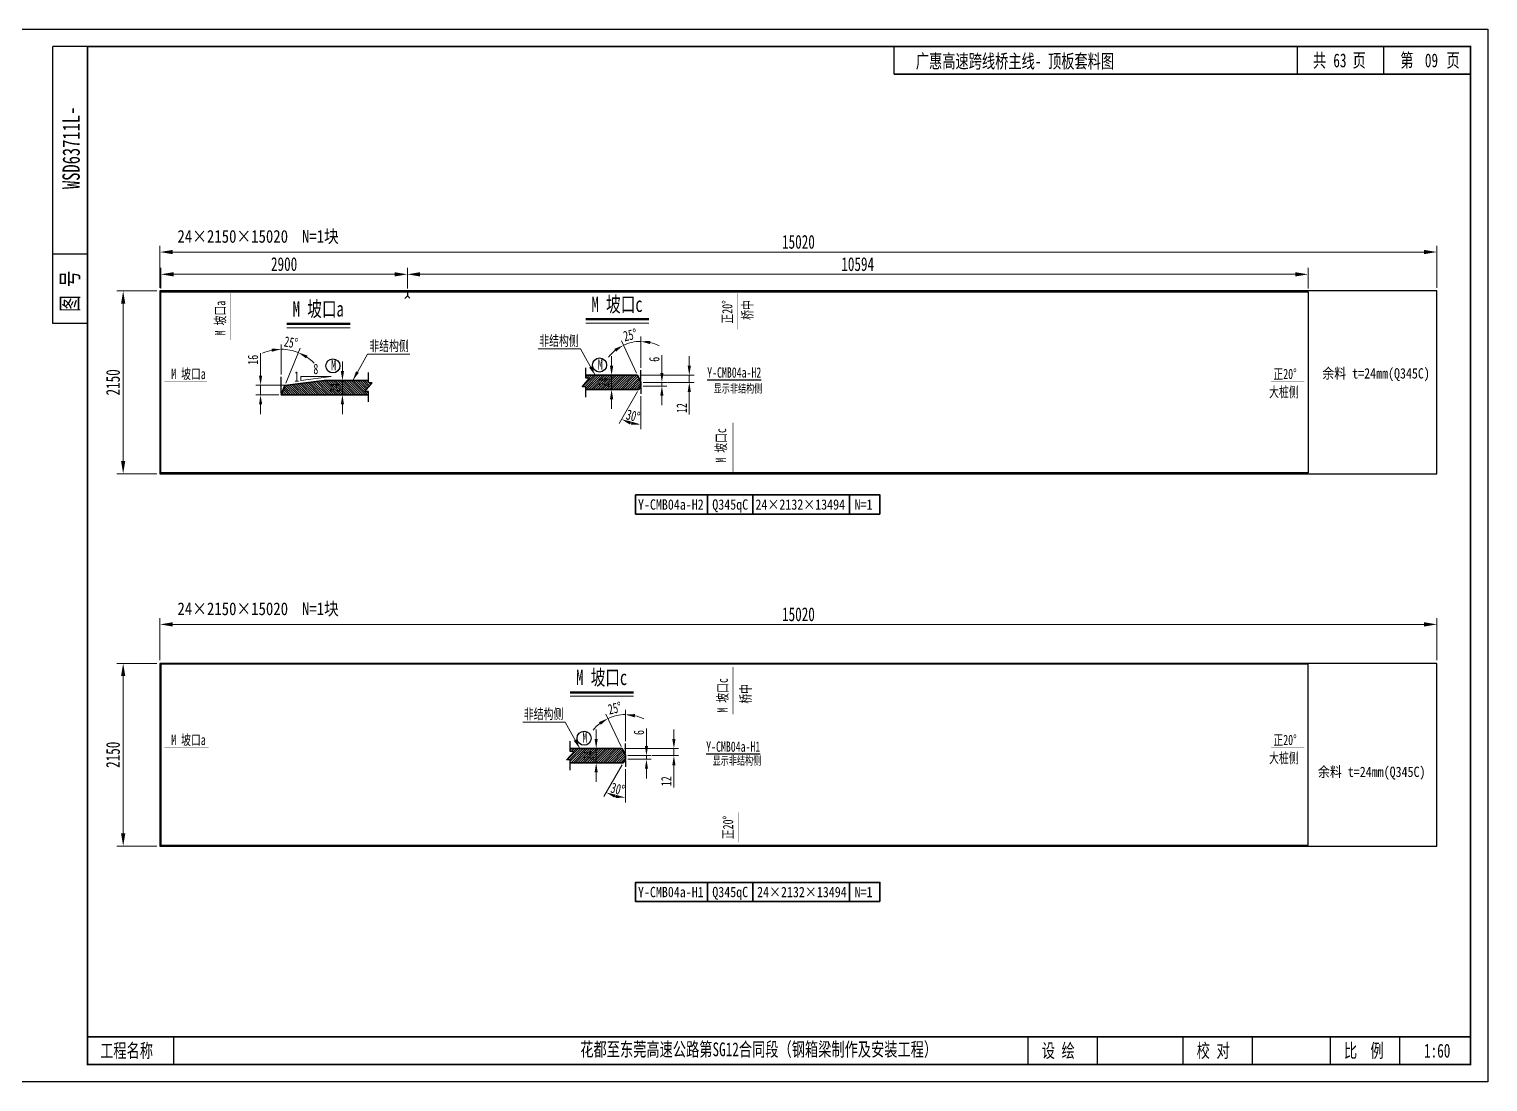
# Model space of a CAD drawing. Extents: x 1629247 to 2251351, y -601856 to -65897.
# Drawn here: x 2139649 to 2156807, y -97456 to -85073 of the extents above; entities that cross this region are included whole.
import ezdxf
from ezdxf.enums import TextEntityAlignment as Align

# ---------------------------------------------------------------- set-up
doc = ezdxf.new("R2010")
doc.units = 0
doc.header["$LTSCALE"] = 2
doc.header["$MEASUREMENT"] = 0
doc.header["$PDMODE"] = 35
doc.header["$PDSIZE"] = 50
doc.linetypes.add('PHANTOM', pattern=[63.5, 31.75, -6.35, 6.35, -6.35, 6.35, -6.35])
doc.layers.get('0').update_dxf_attribs({"linetype": 'CONTINUOUS'})
doc.layers.get('Defpoints').update_dxf_attribs({"linetype": 'CONTINUOUS'})
for name, color, linetype, lineweight in [('1图框轮廓', 7, 'CONTINUOUS', 35), ('文字层', 4, 'CONTINUOUS', 13), ('标注层', 3, 'CONTINUOUS', 13)]:
    doc.layers.add(name, color=color, linetype=linetype, lineweight=lineweight)
doc.layers.add('A3', color=7, linetype='CONTINUOUS')
doc.styles.add('仿宋', font='仿宋_GB2312_1.ttf', dxfattribs={"width": 0.7})
doc.dimstyles.new('标准标注样式-45', dxfattribs={"dimscale": 45, "dimtxt": 2.7, "dimasz": 2.5, "dimexe": 1.25, "dimexo": 0.625, "dimtad": 1, "dimdec": 0, "dimdsep": 46, "dimtxsty": '仿宋', "dimcen": 2.5, "dimclrd": 3, "dimclre": 3, "dimclrt": 4, "dimazin": 0, "dimtfac": 1, "dimtdec": 0, "dimtmove": 0, "dimatfit": 3, "dimfxl": 1.25, "dimlwd": 13, "dimlwe": 13, "dimarcsym": 0})
doc.dimstyles.new('标准标注样式-60', dxfattribs={"dimscale": 60, "dimtxt": 2.7, "dimasz": 2.5, "dimexe": 1.25, "dimexo": 0.625, "dimtad": 1, "dimdec": 0, "dimdsep": 46, "dimtxsty": '仿宋', "dimcen": 2.5, "dimclrd": 3, "dimclre": 3, "dimclrt": 4, "dimazin": 0, "dimtfac": 1, "dimtdec": 0, "dimtmove": 0, "dimatfit": 3, "dimfxl": 1.25, "dimlwd": 13, "dimlwe": 13, "dimarcsym": 0})

# ---------------------------------------------------------------- blocks, each defined once
blk = doc.blocks.new('*D879')
at = {"color": 3, "lineweight": 13, "ltscale": 3}
for p, q in [((2141198, -88124), (2141198, -87882)), ((2144098, -88124), (2144098, -87882))]:
    blk.add_line(p, q, dxfattribs=at)
at = {"color": 3, "linetype": 'ByBlock', "lineweight": 13, "ltscale": 3}
blk.add_line((2141348, -87957), (2143948, -87957), dxfattribs=at)
at = {"color": 3, "ltscale": 3}
for points in [[(2141348, -87932), (2141348, -87982), (2141198, -87957)], [(2143948, -87932), (2143948, -87982), (2144098, -87957)]]:
    blk.add_solid(points, dxfattribs=at)
at = {"layer": 'Defpoints', "color": 0, "ltscale": 3}
for p in [(2144098, -87957), (2141198, -88161), (2144098, -88161)]:
    blk.add_point(p, dxfattribs=at)
at = {"color": 4, "ltscale": 3, "insert": (2142648, -87838), "char_height": 162, "attachment_point": 5, "style": '仿宋'}
blk.add_mtext('2900', dxfattribs=at)
blk = doc.blocks.new('*D880')
at = {"color": 3, "lineweight": 13, "ltscale": 3}
for p, q in [((2144098, -88124), (2144098, -87882)), ((2154692, -88124), (2154692, -87882))]:
    blk.add_line(p, q, dxfattribs=at)
at = {"color": 3, "linetype": 'ByBlock', "lineweight": 13, "ltscale": 3}
blk.add_line((2144248, -87957), (2154542, -87957), dxfattribs=at)
at = {"color": 3, "ltscale": 3}
for points in [[(2144248, -87932), (2144248, -87982), (2144098, -87957)], [(2154542, -87932), (2154542, -87982), (2154692, -87957)]]:
    blk.add_solid(points, dxfattribs=at)
at = {"layer": 'Defpoints', "color": 0, "ltscale": 3}
for p in [(2154692, -87957), (2144098, -88161), (2154692, -88161)]:
    blk.add_point(p, dxfattribs=at)
at = {"color": 4, "ltscale": 3, "insert": (2149395, -87838), "char_height": 162, "attachment_point": 5, "style": '仿宋'}
blk.add_mtext('10594', dxfattribs=at)
blk = doc.blocks.new('*D726')
at = {"color": 3, "lineweight": 13, "ltscale": 3}
for p, q in [((2141188, -88116), (2141188, -87620)), ((2156208, -88116), (2156208, -87620))]:
    blk.add_line(p, q, dxfattribs=at)
at = {"color": 3, "linetype": 'ByBlock', "lineweight": 13, "ltscale": 3}
blk.add_line((2156058, -87695), (2141338, -87695), dxfattribs=at)
at = {"color": 3, "ltscale": 3}
for points in [[(2141338, -87670), (2141338, -87720), (2141188, -87695)], [(2156058, -87670), (2156058, -87720), (2156208, -87695)]]:
    blk.add_solid(points, dxfattribs=at)
at = {"layer": 'Defpoints', "color": 0, "ltscale": 3}
for p in [(2141188, -87695), (2141188, -88153), (2156208, -88153)]:
    blk.add_point(p, dxfattribs=at)
at = {"color": 4, "ltscale": 3, "insert": (2148698, -87576), "char_height": 162, "attachment_point": 5, "style": '仿宋'}
blk.add_mtext('15020', dxfattribs=at)
blk = doc.blocks.new('*D727')
at = {"color": 3, "lineweight": 13, "ltscale": 3}
for p, q in [((2141150, -88153), (2140680, -88153)), ((2141150, -90303), (2140680, -90303))]:
    blk.add_line(p, q, dxfattribs=at)
at = {"color": 3, "linetype": 'ByBlock', "lineweight": 13, "ltscale": 3}
blk.add_line((2140755, -88303), (2140755, -90153), dxfattribs=at)
at = {"color": 3, "ltscale": 3}
for points in [[(2140730, -88303), (2140780, -88303), (2140755, -88153)], [(2140730, -90153), (2140780, -90153), (2140755, -90303)]]:
    blk.add_solid(points, dxfattribs=at)
at = {"layer": 'Defpoints', "color": 0, "ltscale": 3}
for p in [(2141188, -88153), (2140755, -90303), (2141188, -90303)]:
    blk.add_point(p, dxfattribs=at)
at = {"color": 4, "ltscale": 3, "insert": (2140636, -89228), "char_height": 162, "attachment_point": 5, "rotation": 90, "style": '仿宋'}
blk.add_mtext('2150', dxfattribs=at)
blk = doc.blocks.new('tukuangA4-')
at = {"layer": 'A3'}
for p, q in [((537, 7565), (537, 10327)), ((882, 10327), (537, 10327)), ((12951, 10051), (12951, 10327)), ((13814, 10051), (13814, 10327)), ((882, 8256), (537, 8256)), ((882, 7565), (537, 7565)), ((1745, 173), (1745, 449)), ((10266, 173), (10266, 449)), ((10957, 173), (10957, 449)), ((11811, 173), (11811, 449)), ((12502, 173), (12502, 449)), ((13280, 173), (13280, 449)), ((13971, 173), (13971, 449))]:
    blk.add_line(p, q, dxfattribs=at)
blk.add_lwpolyline([(14850, 10500), (14850, 0), (0, 0), (0, 10500)], close=True, dxfattribs=at)
for points, const_width in [([(882, 10327), (14677, 10327), (14677, 173), (882, 173), (882, 10327)], 17.3), ([(8927, 10051), (8927, 10327)], 13.8), ([(8927, 10051), (14677, 10051)], 13.8), ([(882, 449), (14677, 449)], 13.8)]:
    blk.add_lwpolyline(points, dxfattribs=dict(at, const_width=const_width))
at = {"layer": 'A3', "color": 7, "linetype": 'Continuous', "style": '仿宋', "width": 0.7}
for s, p in [('共    页', (13106, 10120)), ('第     页', (13977, 10120)), ('工程名称', (1009, 242)), ('花都至东莞高速公路第SG12合同段（钢箱梁制作及安装工程）', (5798, 255)), ('设 绘', (10401, 242)), ('校 对', (11946, 242)), ('比  例', (13415, 242))]:
    blk.add_text(s, height=138.1, dxfattribs=at).set_placement(p)
blk.add_text('WSD63711L-', height=172.6, rotation=90, dxfattribs=at).set_placement((806, 9316), align=Align.CENTER)
blk.add_text('图 号', height=172.6, rotation=90, dxfattribs=at).set_placement((793, 7681))
blk = doc.blocks.new('*D728')
at = {"color": 3, "lineweight": 13, "ltscale": 3}
for p, q in [((2141188, -92496), (2141188, -92000)), ((2156208, -92496), (2156208, -92000))]:
    blk.add_line(p, q, dxfattribs=at)
at = {"color": 3, "linetype": 'ByBlock', "lineweight": 13, "ltscale": 3}
blk.add_line((2156058, -92075), (2141338, -92075), dxfattribs=at)
at = {"color": 3, "ltscale": 3}
for points in [[(2141338, -92050), (2141338, -92100), (2141188, -92075)], [(2156058, -92050), (2156058, -92100), (2156208, -92075)]]:
    blk.add_solid(points, dxfattribs=at)
at = {"layer": 'Defpoints', "color": 0, "ltscale": 3}
for p in [(2141188, -92075), (2141188, -92534), (2156208, -92534)]:
    blk.add_point(p, dxfattribs=at)
at = {"color": 4, "ltscale": 3, "insert": (2148698, -91957), "char_height": 162, "attachment_point": 5, "style": '仿宋'}
blk.add_mtext('15020', dxfattribs=at)
blk = doc.blocks.new('*D729')
at = {"color": 3, "lineweight": 13, "ltscale": 3}
for p, q in [((2141150, -92534), (2140680, -92534)), ((2141150, -94684), (2140680, -94684))]:
    blk.add_line(p, q, dxfattribs=at)
at = {"color": 3, "linetype": 'ByBlock', "lineweight": 13, "ltscale": 3}
blk.add_line((2140755, -92684), (2140755, -94534), dxfattribs=at)
at = {"color": 3, "ltscale": 3}
for points in [[(2140730, -92684), (2140780, -92684), (2140755, -92534)], [(2140730, -94534), (2140780, -94534), (2140755, -94684)]]:
    blk.add_solid(points, dxfattribs=at)
at = {"layer": 'Defpoints', "color": 0, "ltscale": 3}
for p in [(2141188, -92534), (2140755, -94684), (2141188, -94684)]:
    blk.add_point(p, dxfattribs=at)
at = {"color": 4, "ltscale": 3, "insert": (2140636, -93609), "char_height": 162, "attachment_point": 5, "rotation": 90, "style": '仿宋'}
blk.add_mtext('2150', dxfattribs=at)
blk = doc.blocks.new('*D734')
at = {"layer": 'Defpoints', "color": 0}
for p in [(2146662, -93619), (2146662, -93661), (2146910, -93619)]:
    blk.add_point(p, dxfattribs=at)
at = {"layer": '标注层', "color": 3, "linetype": 'ByBlock', "lineweight": 13}
for p, q in [((2146910, -93507), (2146910, -93300)), ((2146910, -93661), (2146910, -93619)), ((2146910, -93774), (2146910, -93886))]:
    blk.add_line(p, q, dxfattribs=at)
at = {"layer": '标注层', "color": 3, "lineweight": 13}
for p, q in [((2146690, -93619), (2146967, -93619)), ((2146690, -93661), (2146967, -93661))]:
    blk.add_line(p, q, dxfattribs=at)
at = {"layer": '标注层', "color": 3}
for points in [[(2146892, -93507), (2146929, -93507), (2146910, -93619)], [(2146892, -93774), (2146929, -93774), (2146910, -93661)]]:
    blk.add_solid(points, dxfattribs=at)
at = {"layer": '标注层', "color": 4, "insert": (2146822, -93347), "char_height": 122, "attachment_point": 5, "rotation": 90, "style": '仿宋'}
blk.add_mtext('6', dxfattribs=at)
blk = doc.blocks.new('*D735')
at = {"layer": 'Defpoints', "color": 0}
for p in [(2146592, -93141), (2146662, -93475), (2146623, -93535), (2146662, -93595), (2146662, -93619)]:
    blk.add_point(p, dxfattribs=at)
at = {"layer": '标注层', "color": 3, "lineweight": 13}
for p, q in [((2146611, -93510), (2146434, -93130)), ((2146662, -93447), (2146662, -93080))]:
    blk.add_line(p, q, dxfattribs=at)
at = {"layer": '标注层', "color": 3, "linetype": 'ByBlock', "lineweight": 13}
for start, end in [(90, 115), (63.2561, 76.6281), (128.3719, 141.7439)]:
    blk.add_arc((2146662, -93619), 483, start, end, dxfattribs=at)
at = {"layer": '标注层', "color": 3}
for points in [[(2146771, -93168), (2146776, -93130), (2146662, -93136)], [(2146352, -93224), (2146372, -93256), (2146458, -93181)]]:
    blk.add_solid(points, dxfattribs=at)
at = {"layer": '标注层', "color": 4, "insert": (2146538, -93061), "char_height": 121.5, "attachment_point": 5, "rotation": 12.5, "style": '仿宋'}
blk.add_mtext('25°', dxfattribs=at)
blk = doc.blocks.new('*D736')
at = {"layer": 'Defpoints', "color": 0}
for p in [(2146662, -93661), (2146662, -93678), (2146638, -93703), (2146662, -93752), (2146507, -94085)]:
    blk.add_point(p, dxfattribs=at)
at = {"layer": '标注层', "color": 3, "lineweight": 13}
for p, q in [((2146623, -93727), (2146408, -94101)), ((2146662, -93780), (2146662, -94169))]:
    blk.add_line(p, q, dxfattribs=at)
at = {"layer": '标注层', "color": 3, "linetype": 'ByBlock', "lineweight": 13}
blk.add_arc((2146662, -93661), 451, 254.3166, 255.6834, dxfattribs=at)
at = {"layer": '标注层', "color": 3}
for points in [[(2146533, -94113), (2146547, -94078), (2146436, -94052)], [(2146553, -94080), (2146548, -94117), (2146662, -94112)]]:
    blk.add_solid(points, dxfattribs=at)
at = {"layer": '标注层', "color": 4, "insert": (2146572, -94012), "char_height": 121.5, "attachment_point": 5, "rotation": 345.6834, "style": '仿宋'}
blk.add_mtext('30°', dxfattribs=at)
blk = doc.blocks.new('*D926')
at = {"layer": 'Defpoints', "color": 0}
for p in [(2146319, -93535), (2146362, -93535), (2146362, -93703)]:
    blk.add_point(p, dxfattribs=at)
at = {"layer": '标注层', "color": 3, "linetype": 'ByBlock', "lineweight": 13}
for p, q in [((2146319, -93423), (2146319, -93310)), ((2146319, -93703), (2146319, -93535)), ((2146319, -93816), (2146319, -93928))]:
    blk.add_line(p, q, dxfattribs=at)
at = {"layer": '标注层', "color": 3, "lineweight": 13}
for p, q in [((2146334, -93535), (2146262, -93535)), ((2146334, -93703), (2146262, -93703))]:
    blk.add_line(p, q, dxfattribs=at)
at = {"layer": '标注层', "color": 3}
for points in [[(2146300, -93423), (2146337, -93423), (2146319, -93535)], [(2146300, -93816), (2146337, -93816), (2146319, -93703)]]:
    blk.add_solid(points, dxfattribs=at)
at = {"layer": '标注层', "color": 4, "insert": (2146230, -93619), "char_height": 121.5, "attachment_point": 5, "rotation": 90, "style": '仿宋'}
blk.add_mtext('24', dxfattribs=at)
blk = doc.blocks.new('*D737')
at = {"layer": 'Defpoints', "color": 0}
for p in [(2146623, -93535), (2146949, -93619), (2147233, -93619)]:
    blk.add_point(p, dxfattribs=at)
at = {"layer": '标注层', "color": 3, "linetype": 'ByBlock', "lineweight": 13}
for p, q in [((2147233, -93423), (2147233, -93310)), ((2147233, -93535), (2147233, -93619)), ((2147233, -93732), (2147233, -93995))]:
    blk.add_line(p, q, dxfattribs=at)
at = {"layer": '标注层', "color": 3, "lineweight": 13}
for p, q in [((2146651, -93535), (2147289, -93535)), ((2146977, -93619), (2147289, -93619))]:
    blk.add_line(p, q, dxfattribs=at)
at = {"layer": '标注层', "color": 3}
for points in [[(2147214, -93423), (2147252, -93423), (2147233, -93535)], [(2147214, -93732), (2147252, -93732), (2147233, -93619)]]:
    blk.add_solid(points, dxfattribs=at)
at = {"layer": '标注层', "color": 4, "insert": (2147144, -93920), "char_height": 121.5, "attachment_point": 5, "rotation": 90, "style": '仿宋'}
blk.add_mtext('12', dxfattribs=at)
blk = doc.blocks.new('*D738')
at = {"layer": 'Defpoints', "color": 0}
for p in [(2146843, -89229), (2146843, -89271), (2147092, -89229)]:
    blk.add_point(p, dxfattribs=at)
at = {"layer": '标注层', "color": 3, "linetype": 'ByBlock', "lineweight": 13}
for p, q in [((2147092, -89117), (2147092, -88910)), ((2147092, -89271), (2147092, -89229)), ((2147092, -89384), (2147092, -89496))]:
    blk.add_line(p, q, dxfattribs=at)
at = {"layer": '标注层', "color": 3, "lineweight": 13}
for p, q in [((2146871, -89229), (2147148, -89229)), ((2146871, -89271), (2147148, -89271))]:
    blk.add_line(p, q, dxfattribs=at)
at = {"layer": '标注层', "color": 3}
for points in [[(2147073, -89117), (2147110, -89117), (2147092, -89229)], [(2147073, -89384), (2147110, -89384), (2147092, -89271)]]:
    blk.add_solid(points, dxfattribs=at)
at = {"layer": '标注层', "color": 4, "insert": (2147003, -88957), "char_height": 122, "attachment_point": 5, "rotation": 90, "style": '仿宋'}
blk.add_mtext('6', dxfattribs=at)
blk = doc.blocks.new('*D739')
at = {"layer": 'Defpoints', "color": 0}
for p in [(2146773, -88751), (2146804, -89145), (2146843, -89086), (2146843, -89205), (2146843, -89229)]:
    blk.add_point(p, dxfattribs=at)
at = {"layer": '标注层', "color": 3, "lineweight": 13}
for p, q in [((2146843, -89057), (2146843, -88690)), ((2146792, -89120), (2146615, -88740))]:
    blk.add_line(p, q, dxfattribs=at)
at = {"layer": '标注层', "color": 3, "linetype": 'ByBlock', "lineweight": 13}
for start, end in [(128.3719, 141.7439), (90, 115), (63.2561, 76.6281)]:
    blk.add_arc((2146843, -89229), 483, start, end, dxfattribs=at)
at = {"layer": '标注层', "color": 3}
for points in [[(2146533, -88834), (2146553, -88866), (2146639, -88791)], [(2146953, -88778), (2146957, -88740), (2146843, -88746)]]:
    blk.add_solid(points, dxfattribs=at)
at = {"layer": '标注层', "color": 4, "insert": (2146719, -88671), "char_height": 121.5, "attachment_point": 5, "rotation": 12.5, "style": '仿宋'}
blk.add_mtext('25°', dxfattribs=at)
blk = doc.blocks.new('*D740')
at = {"layer": 'Defpoints', "color": 0}
for p in [(2146819, -89313), (2146843, -89271), (2146843, -89288), (2146843, -89362), (2146689, -89695)]:
    blk.add_point(p, dxfattribs=at)
at = {"layer": '标注层', "color": 3, "lineweight": 13}
for p, q in [((2146805, -89337), (2146589, -89711)), ((2146843, -89390), (2146843, -89779))]:
    blk.add_line(p, q, dxfattribs=at)
at = {"layer": '标注层', "color": 3, "linetype": 'ByBlock', "lineweight": 13}
blk.add_arc((2146843, -89271), 451, 254.3166, 255.6834, dxfattribs=at)
at = {"layer": '标注层', "color": 3}
for points in [[(2146714, -89723), (2146728, -89688), (2146617, -89662)], [(2146734, -89690), (2146729, -89727), (2146843, -89723)]]:
    blk.add_solid(points, dxfattribs=at)
at = {"layer": '标注层', "color": 4, "insert": (2146753, -89622), "char_height": 121.5, "attachment_point": 5, "rotation": 345.6834, "style": '仿宋'}
blk.add_mtext('30°', dxfattribs=at)
blk = doc.blocks.new('*D927')
at = {"layer": 'Defpoints', "color": 0}
for p in [(2146500, -89145), (2146544, -89145), (2146544, -89313)]:
    blk.add_point(p, dxfattribs=at)
at = {"layer": '标注层', "color": 3, "linetype": 'ByBlock', "lineweight": 13}
for p, q in [((2146500, -89033), (2146500, -88920)), ((2146500, -89313), (2146500, -89145)), ((2146500, -89426), (2146500, -89538))]:
    blk.add_line(p, q, dxfattribs=at)
at = {"layer": '标注层', "color": 3, "lineweight": 13}
for p, q in [((2146515, -89145), (2146444, -89145)), ((2146515, -89313), (2146444, -89313))]:
    blk.add_line(p, q, dxfattribs=at)
at = {"layer": '标注层', "color": 3}
for points in [[(2146481, -89033), (2146519, -89033), (2146500, -89145)], [(2146481, -89426), (2146519, -89426), (2146500, -89313)]]:
    blk.add_solid(points, dxfattribs=at)
at = {"layer": '标注层', "color": 4, "insert": (2146411, -89229), "char_height": 121.5, "attachment_point": 5, "rotation": 90, "style": '仿宋'}
blk.add_mtext('24', dxfattribs=at)
blk = doc.blocks.new('*D741')
at = {"layer": 'Defpoints', "color": 0}
for p in [(2146804, -89145), (2147130, -89229), (2147414, -89229)]:
    blk.add_point(p, dxfattribs=at)
at = {"layer": '标注层', "color": 3, "linetype": 'ByBlock', "lineweight": 13}
for p, q in [((2147414, -89033), (2147414, -88920)), ((2147414, -89145), (2147414, -89229)), ((2147414, -89342), (2147414, -89606))]:
    blk.add_line(p, q, dxfattribs=at)
at = {"layer": '标注层', "color": 3, "lineweight": 13}
for p, q in [((2146832, -89145), (2147470, -89145)), ((2147159, -89229), (2147470, -89229))]:
    blk.add_line(p, q, dxfattribs=at)
at = {"layer": '标注层', "color": 3}
for points in [[(2147395, -89033), (2147433, -89033), (2147414, -89145)], [(2147395, -89342), (2147433, -89342), (2147414, -89229)]]:
    blk.add_solid(points, dxfattribs=at)
at = {"layer": '标注层', "color": 4, "insert": (2147325, -89530), "char_height": 121.5, "attachment_point": 5, "rotation": 90, "style": '仿宋'}
blk.add_mtext('12', dxfattribs=at)
blk = doc.blocks.new('*D742')
at = {"layer": 'Defpoints', "color": 0}
for p in [(2143334, -89208), (2143367, -89208), (2143359, -89376)]:
    blk.add_point(p, dxfattribs=at)
at = {"layer": '标注层', "color": 3, "linetype": 'ByBlock', "lineweight": 13}
for p, q in [((2143334, -89095), (2143334, -88983)), ((2143334, -89376), (2143334, -89208)), ((2143334, -89488), (2143334, -89601))]:
    blk.add_line(p, q, dxfattribs=at)
at = {"layer": '标注层', "color": 3, "lineweight": 13}
for p, q in [((2143339, -89208), (2143278, -89208)), ((2143331, -89376), (2143278, -89376))]:
    blk.add_line(p, q, dxfattribs=at)
at = {"layer": '标注层', "color": 3}
for points in [[(2143315, -89095), (2143353, -89095), (2143334, -89208)], [(2143315, -89488), (2143353, -89488), (2143334, -89376)]]:
    blk.add_solid(points, dxfattribs=at)
at = {"layer": '标注层', "color": 4, "insert": (2143245, -89292), "char_height": 121.5, "attachment_point": 5, "rotation": 90, "style": '仿宋'}
blk.add_mtext('24', dxfattribs=at)
blk = doc.blocks.new('*D743')
at = {"layer": 'Defpoints', "color": 0}
for p in [(2142750, -88855), (2142614, -89162), (2142614, -89356), (2142614, -89376), (2142658, -89265)]:
    blk.add_point(p, dxfattribs=at)
at = {"layer": '标注层', "color": 3, "lineweight": 13}
for p, q in [((2142614, -89134), (2142614, -88781)), ((2142669, -89239), (2142836, -88824))]:
    blk.add_line(p, q, dxfattribs=at)
at = {"layer": '标注层', "color": 3, "linetype": 'ByBlock', "lineweight": 13}
for start, end in [(101.9979, 113.9959), (68, 90), (44.0041, 56.0021)]:
    blk.add_arc((2142614, -89376), 538, start, end, dxfattribs=at)
at = {"layer": '标注层', "color": 3}
for points in [[(2142500, -88831), (2142504, -88868), (2142614, -88837)], [(2142906, -88946), (2142923, -88913), (2142815, -88877)]]:
    blk.add_solid(points, dxfattribs=at)
at = {"layer": '标注层', "color": 4, "insert": (2142728, -88759), "char_height": 121.5, "attachment_point": 5, "rotation": 349.4508, "style": '仿宋'}
blk.add_mtext('25%%D', dxfattribs=at)
blk = doc.blocks.new('*D744')
at = {"layer": 'Defpoints', "color": 0}
for p in [(2142371, -89376), (2142614, -89376), (2142679, -89262)]:
    blk.add_point(p, dxfattribs=at)
at = {"layer": '标注层', "color": 3, "linetype": 'ByBlock', "lineweight": 13}
for p, q in [((2142371, -89150), (2142371, -88886)), ((2142371, -89376), (2142371, -89262)), ((2142371, -89488), (2142371, -89601))]:
    blk.add_line(p, q, dxfattribs=at)
at = {"layer": '标注层', "color": 3, "lineweight": 13}
for p, q in [((2142651, -89262), (2142315, -89262)), ((2142586, -89376), (2142315, -89376))]:
    blk.add_line(p, q, dxfattribs=at)
at = {"layer": '标注层', "color": 3}
for points in [[(2142353, -89150), (2142390, -89150), (2142371, -89262)], [(2142353, -89488), (2142390, -89488), (2142371, -89376)]]:
    blk.add_solid(points, dxfattribs=at)
at = {"layer": '标注层', "color": 4, "insert": (2142282, -88962), "char_height": 121.5, "attachment_point": 5, "rotation": 90, "style": '仿宋'}
blk.add_mtext('16', dxfattribs=at)

msp = doc.modelspace()

# ---------------------------------------------------------------- hatches: boundary and pattern name
at = {"layer": '标注层', "linetype": 'PHANTOM'}
h = msp.add_hatch(dxfattribs=at)
h.set_pattern_fill('ANSI31', color=8, scale=150, style=0)
h.set_pattern_definition([(315, (2142613.636, -89207.64), (-13.25825, -13.25825), [])])
h.paths.add_polyline_path([(2143117.6, -89207.6), (2142658.3, -89265.1), (2142613.6, -89375.6), (2143639.6, -89375.6), (2143639.6, -89334), (2143595.8, -89334), (2143683.3, -89234), (2143639.6, -89234), (2143639.6, -89207.6)])
h.paths.add_polyline_path([(2143154.1, -89371), (2143154.1, -89212.3), (2143336.4, -89212.3), (2143336.4, -89371)], flags=24)
h = msp.add_hatch(dxfattribs=at)
h.set_pattern_fill('ANSI31', color=8, scale=150, style=0)
h.set_pattern_definition([(45, (2146152.22, -89313.126), (-13.25825, 13.25825), [])])
h.paths.add_polyline_path([(2146818.8, -89313.1), (2146843, -89271.1), (2146843, -89229.1), (2146803.9, -89145.1), (2146196, -89145.1), (2146196, -89179.8), (2146239.7, -89179.8), (2146152.2, -89279.8), (2146196, -89279.8), (2146196, -89313.1)])
h.paths.add_polyline_path([(2146319.9, -89308.5), (2146319.9, -89149.8), (2146502.2, -89149.8), (2146502.2, -89308.5)], flags=24)
h = msp.add_hatch(dxfattribs=at)
h.set_pattern_fill('ANSI31', color=8, scale=150, style=0)
h.set_pattern_definition([(45, (2145971.004, -93703.023), (-13.25825, 13.25825), [])])
h.paths.add_polyline_path([(2146637.6, -93703), (2146661.8, -93661), (2146661.8, -93619), (2146622.6, -93535), (2146014.8, -93535), (2146014.8, -93569.7), (2146058.5, -93569.7), (2145971, -93669.7), (2146014.8, -93669.7), (2146014.8, -93703)])
h.paths.add_polyline_path([(2146138.7, -93698.4), (2146138.7, -93539.7), (2146320.9, -93539.7), (2146320.9, -93698.4)], flags=24)

# ---------------------------------------------------------------- linework, layer by layer
at = {"color": 6, "ltscale": 3}
for p, q in [((2144098.2, -88161.2), (2144098.2, -88210.4)), ((2144098.2, -88210.4), (2144066.8, -88241.7)), ((2144127.2, -88239.4), (2144098.2, -88210.4))]:
    msp.add_line(p, q, dxfattribs=at)
at = {"color": 7, "ltscale": 3}
for p, q in [((2142613.6, -89355.6), (2142613.6, -89162.1)), ((2146843, -89205.1), (2146843, -89085.6)), ((2146843, -89287.7), (2146843, -89361.8)), ((2146661.8, -93595), (2146661.8, -93475.5)), ((2146661.8, -93677.6), (2146661.8, -93751.7))]:
    msp.add_line(p, q, dxfattribs=at)
at = {"color": 8, "ltscale": 3}
for points in [[(2141187.9, -90303.2), (2156207.9, -90303.2), (2156207.9, -88153.2), (2141187.9, -88153.2)], [(2141187.9, -94684), (2156207.9, -94684), (2156207.9, -92534), (2141187.9, -92534)]]:
    msp.add_lwpolyline(points, close=True, dxfattribs=at)
at = {"color": 1}
for points in [[(2154691.9, -90293.2), (2141197.9, -90293.2), (2141197.9, -88161.2), (2154691.9, -88161.2)], [(2141197.9, -94674), (2154691.9, -94674), (2154691.9, -92542), (2141197.9, -92542)]]:
    msp.add_lwpolyline(points, close=True, dxfattribs=at)
at = {"color": 7}
for points in [[(2143639.6, -89455.2), (2143639.6, -89334), (2143595.8, -89334), (2143683.3, -89234), (2143639.6, -89234), (2143639.6, -89112.8)], [(2146196, -89401), (2146196, -89279.8), (2146152.2, -89279.8), (2146239.7, -89179.8), (2146196, -89179.8), (2146196, -89058.6)], [(2146014.8, -93790.9), (2146014.8, -93669.7), (2145971, -93669.7), (2146058.5, -93569.7), (2146014.8, -93569.7), (2146014.8, -93448.5)]]:
    msp.add_lwpolyline(points, dxfattribs=at)
at = {"color": 3, "ltscale": 3}
for centre in [(2143222.1, -89034.4), (2146358.3, -89023.8), (2146177.1, -93413.7)]:
    msp.add_circle(centre, 82.7, dxfattribs=at)
at = {"layer": '1图框轮廓', "color": 30, "ltscale": 3}
for p, q in [((2147628.4, -90552.4), (2147628.4, -90777.4)), ((2148162.9, -90777.4), (2148162.9, -90552.4)), ((2149297.3, -90552.4), (2149297.3, -90777.4)), ((2147628.4, -95110.8), (2147628.4, -95335.8)), ((2148162.9, -95335.8), (2148162.9, -95110.8)), ((2149297.3, -95110.8), (2149297.3, -95335.8))]:
    msp.add_line(p, q, dxfattribs=at)
at = {"layer": '1图框轮廓', "color": 207}
for points in [[(2143639.6, -89207.6), (2143117.6, -89207.6), (2142658.3, -89265.1), (2142613.6, -89375.6), (2143639.6, -89375.6)], [(2146196, -89313.1), (2146818.8, -89313.1), (2146843, -89271.1), (2146843, -89229.1), (2146803.9, -89145.1), (2146196, -89145.1)], [(2146014.8, -93703), (2146637.6, -93703), (2146661.8, -93661), (2146661.8, -93619), (2146622.6, -93535), (2146014.8, -93535)]]:
    msp.add_lwpolyline(points, dxfattribs=at)
at = {"layer": '1图框轮廓', "color": 30, "ltscale": 3}
for points in [[(2149657.3, -90777.4), (2146782.7, -90777.4), (2146782.7, -90552.4), (2149657.3, -90552.4)], [(2149657.3, -95335.8), (2146782.7, -95335.8), (2146782.7, -95110.8), (2149657.3, -95110.8)]]:
    msp.add_lwpolyline(points, close=True, dxfattribs=at)
at = {"layer": '文字层', "lineweight": 50}
for p, q in [((2146938.9, -88486.4), (2146195.7, -88486.4)), ((2143424, -88540.6), (2142680.7, -88540.6)), ((2146757.7, -92876.3), (2146014.5, -92876.3))]:
    msp.add_line(p, q, dxfattribs=at)
at = {"layer": '文字层', "lineweight": 20}
for p, q in [((2146938.9, -88531.4), (2146195.7, -88531.4)), ((2143424, -88585.6), (2142680.7, -88585.6)), ((2146757.7, -92921.3), (2146014.5, -92921.3))]:
    msp.add_line(p, q, dxfattribs=at)
at = {"layer": '标注层', "color": 182}
msp.add_lwpolyline([(2142014.1, -88174.1, 0, 25, 0), (2142014.1, -88248.9, 5, 5, 0), (2142014.1, -88731.6, 5, 5, 0)], format="xyseb", dxfattribs=at)
at = {"layer": '标注层', "color": 42}
for points in [[(2147978, -88174.1, 0, 25, 0), (2147978, -88248.9, 5, 5, 0), (2147978, -88603.5, 5, 5, 0)], [(2141238.2, -89214.1, 0, 25, 0), (2141313, -89214.1, 5, 5, 0), (2141741.6, -89214.1, 5, 5, 0)], [(2154651.7, -89214.1, 0, 25, 0), (2154576.9, -89214.1, 5, 5, 0), (2154256.1, -89214.1, 5, 5, 0)], [(2147928.4, -90293.2, 0, 25, 0), (2147928.4, -90218.4, 5, 5, 0), (2147928.4, -89702.5, 5, 5, 0)], [(2147928.4, -92565, 0, 25, 0), (2147928.4, -92639.8, 5, 5, 0), (2147928.4, -93135, 5, 5, 0)], [(2141238.2, -93519.6, 0, 25, 0), (2141313, -93519.6, 5, 5, 0), (2141761.6, -93519.6, 5, 5, 0)], [(2154651.7, -93519.6, 0, 25, 0), (2154576.9, -93519.6, 5, 5, 0), (2154256.1, -93519.6, 5, 5, 0)], [(2147987.9, -94644.8, 0, 25, 0), (2147987.9, -94570, 5, 5, 0), (2147987.9, -94285.3, 5, 5, 0)]]:
    msp.add_lwpolyline(points, format="xyseb", dxfattribs=at)
at = {"layer": '标注层', "color": 7}
msp.add_lwpolyline([(2142843.5, -89204.3), (2143201.9, -89159.5), (2143201.9, -89159.5), (2142843.5, -89159.5)], close=True, dxfattribs=at)

# ---------------------------------------------------------------- block references
at = {"color": 8, "xscale": 1.179310345090926, "yscale": 1.179310344828991, "zscale": 1.179310344827586}
msp.add_blockref('tukuangA4-', (2139294.3, -97456), dxfattribs=at)

# ---------------------------------------------------------------- texts
at = {"color": 7, "style": '仿宋', "width": 0.85}
for s, p in [('24×2150×15020', (2141393.4, -87585.4)), ('N=1块', (2142857.7, -87585.4)), ('24×2150×15020', (2141393.4, -91966.2)), ('N=1块', (2142857.7, -91966.2))]:
    msp.add_text(s, height=150, dxfattribs=at).set_placement(p)
for p in [(2154859.7, -89121.9), (2154808.3, -93809.4)]:
    msp.add_text('余料 t=24mm(Q345C)', height=121.5, dxfattribs=at).set_placement(p, align=Align.MIDDLE_LEFT)
at = {"color": 6, "linetype": 'PHANTOM', "ltscale": 10, "style": '仿宋', "width": 0.7}
for s, p in [('%%UY-CMB04a-H2', (2147624.7, -89172.6)), ('%%UY-CMB04a-H1', (2147612.9, -93574))]:
    msp.add_text(s, height=121.5, dxfattribs=at).set_placement(p)
at = {"color": 152, "linetype": 'PHANTOM', "ltscale": 10, "style": '仿宋', "width": 0.7}
for p in [(2147701.3, -89348.8), (2147688.4, -93726.9)]:
    msp.add_text('显示非结构侧', height=97.2, dxfattribs=at).set_placement(p)
at = {"color": 7, "style": '仿宋', "width": 0.85}
for s, p in [('Y-CMB04a-H2', (2147197, -90664.9)), ('Q345qC', (2147895.6, -90664.9)), ('24×2132×13494', (2148719.4, -90664.9)), ('N=1 ', (2149498.4, -90664.9)), ('Y-CMB04a-H1', (2147197, -95223.3)), ('Q345qC', (2147895.6, -95223.3)), ('24×2132×13494', (2148738.4, -95223.3)), ('N=1 ', (2149498.4, -95223.3))]:
    msp.add_text(s, height=121.5, dxfattribs=at).set_placement(p, align=Align.MIDDLE_CENTER)
at = {"layer": 'A3', "color": 6, "linetype": 'Continuous', "style": '仿宋', "width": 0.7}
msp.add_text('广惠高速跨线桥主线- 顶板套料图', height=162.857, dxfattribs=at).set_placement((2150078.9, -85531))
at = {"layer": 'A3', "color": 1, "linetype": 'Continuous', "style": '仿宋', "width": 0.7}
for s, p in [('63', (2154989.4, -85521.8)), ('09', (2156066.7, -85521.8))]:
    msp.add_text(s, height=162.86, dxfattribs=at).set_placement(p)
at = {"layer": 'A3', "color": 7, "linetype": 'Continuous', "style": '仿宋', "width": 0.7}
msp.add_text('1:60', height=162.86, dxfattribs=at).set_placement((2156056.2, -97171.2))
at = {"layer": '文字层', "color": 1, "style": '仿宋', "width": 0.7}
for s, p in [('M 坡口a', (2142749, -88453.5)), ('M 坡口c', (2146264, -88399.3)), ('M 坡口c', (2146082.8, -92789.2))]:
    msp.add_text(s, height=180, dxfattribs=at).set_placement(p)
at = {"layer": '标注层', "color": 182, "style": '仿宋', "width": 0.7}
msp.add_text('M 坡口a', height=121.5, rotation=90, dxfattribs=at).set_placement((2141956.9, -88674.5))
at = {"layer": '标注层', "color": 42, "style": '仿宋', "width": 0.7}
for s, p in [('正20%%D', (2147920.8, -88536.7)), ('桥中', (2148158.6, -88492.4)), ('桥中', (2148136.9, -93007.4)), ('正20%%D', (2147930.7, -94601.7))]:
    msp.add_text(s, height=121.5, rotation=90, dxfattribs=at).set_placement(p)
at = {"layer": '标注层', "color": 4, "style": '仿宋', "width": 0.7}
for s, p in [('非结构侧', (2145649.2, -88798.7)), ('非结构侧', (2143650.1, -88859.6)), ('8', (2142992.2, -89130.5)), ('1', (2142767.7, -89220)), ('非结构侧', (2145468, -93188.6))]:
    msp.add_text(s, height=121.5, dxfattribs=at).set_placement(p)
at = {"layer": '标注层', "color": 2, "style": '仿宋', "width": 0.7}
for p in [(2143201.6, -89087.3), (2146337.9, -89076.7), (2146156.6, -93466.6)]:
    msp.add_text('M', height=121.5, dxfattribs=at).set_placement(p)
at = {"layer": '标注层', "color": 42, "style": '仿宋', "width": 0.7}
for s, p in [('M 坡口a', (2141320.4, -89188.9)), ('正20%%D', (2154284.9, -89188.9)), ('大桩侧', (2154234.4, -89401.7)), ('M 坡口a', (2141320.4, -93494.4)), ('正20%%D', (2154284.9, -93494.4)), ('大桩侧', (2154234.4, -93707.1))]:
    msp.add_text(s, height=121.5, dxfattribs=at).set_placement(p)
at = {"layer": '标注层', "color": 4, "style": '仿宋', "width": 0.7}
for p in [(2147847.7, -90172.5), (2147866.6, -93112.7)]:
    msp.add_text('M 坡口c', height=121.5, rotation=90, dxfattribs=at).set_placement(p)

# ---------------------------------------------------------------- dimensions: what is measured, and where the dimension line sits
at = {"color": 8, "ltscale": 3}
for base, p1, p2, picture, middle in [((2141187.9, -87694.6), (2156207.9, -88153.2), (2141187.9, -88153.2), '*D726', (2148697.9, -87576.1)), ((2144098.2, -87956.9), (2141197.9, -88161.2), (2144098.2, -88161.2), '*D879', (2142648, -87838.4)), ((2154691.9, -87956.9), (2144098.2, -88161.2), (2154691.9, -88161.2), '*D880', (2149395, -87838.4)), ((2141187.9, -92075.3), (2156207.9, -92534), (2141187.9, -92534), '*D728', (2148697.9, -91956.8))]:
    dim = msp.add_linear_dim(base=base, p1=p1, p2=p2, dimstyle='标准标注样式-60', dxfattribs=at)
    dim.commit()
    dim.dimension.update_dxf_attribs({"geometry": picture, "text_midpoint": middle})
for base, p1, p2, picture, middle in [((2140754.5, -90303.2), (2141187.9, -88153.2), (2141187.9, -90303.2), '*D727', (2140636, -89228.2)), ((2140754.5, -94684), (2141187.9, -92534), (2141187.9, -94684), '*D729', (2140636, -93609))]:
    dim = msp.add_linear_dim(base=base, p1=p1, p2=p2, angle=90, dimstyle='标准标注样式-60', dxfattribs=at)
    dim.commit()
    dim.dimension.update_dxf_attribs({"geometry": picture, "text_midpoint": middle})
at = {"layer": '标注层', "color": 7}
dim = msp.add_angular_dim_2l(base=(2142749.9, -88855), line1=((2142658.3, -89265.1), (2142613.6, -89375.6)), line2=((2142613.6, -89355.6), (2142613.6, -89162.1)), text='25%%D', dimstyle='标准标注样式-45', override={"dimlfac": 0.142857, "dimadec": 0}, dxfattribs=at)
dim.commit()
dim.dimension.update_dxf_attribs({"geometry": '*D743', "text_midpoint": (2142712.2, -88846.5), "dimtype": 162})
for base, line1, line2, picture, middle in [((2146773, -88751.1), ((2146843, -89229.1), (2146803.9, -89145.1)), ((2146843, -89205.1), (2146843, -89085.6)), '*D739', (2146719.2, -88670.7)), ((2146591.8, -93141), ((2146661.8, -93619), (2146622.6, -93535)), ((2146661.8, -93595), (2146661.8, -93475.5)), '*D735', (2146538, -93060.6))]:
    dim = msp.add_angular_dim_2l(base=base, line1=line1, line2=line2, dimstyle='标准标注样式-45', override={"dimlfac": 0.142857, "dimadec": 0}, dxfattribs=at)
    dim.commit()
    dim.dimension.update_dxf_attribs({"geometry": picture, "text_midpoint": middle})
dim = msp.add_linear_dim(base=(2142371.3, -89375.6), p1=(2142679, -89262.5), p2=(2142613.6, -89375.6), angle=270, dimstyle='标准标注样式-45', override={"dimlfac": 0.142857}, dxfattribs=at)
dim.commit()
dim.dimension.update_dxf_attribs({"geometry": '*D744', "text_midpoint": (2142371.3, -88961.8), "dimtype": 160})
for base, p1, p2, picture, middle in [((2143334.1, -89207.6), (2143359, -89375.6), (2143367.4, -89207.6), '*D742', (2143245.2, -89291.6)), ((2146499.9, -89145.1), (2146543.6, -89313.1), (2146543.6, -89145.1), '*D927', (2146411, -89229.1)), ((2147414.1, -89229.1), (2146803.9, -89145.1), (2147130.5, -89229.1), '*D741', (2147325.3, -89529.8)), ((2147091.6, -89229.1), (2146843, -89271.1), (2146843, -89229.1), '*D738', (2147002.7, -88956.9)), ((2146318.7, -93535), (2146362.4, -93703), (2146362.4, -93535), '*D926', (2146229.8, -93619)), ((2147232.9, -93619), (2146622.6, -93535), (2146949.3, -93619), '*D737', (2147144, -93919.7)), ((2146910.4, -93619), (2146661.8, -93661), (2146661.8, -93619), '*D734', (2146821.5, -93346.8))]:
    dim = msp.add_linear_dim(base=base, p1=p1, p2=p2, angle=90, dimstyle='标准标注样式-45', override={"dimlfac": 0.142857}, dxfattribs=at)
    dim.commit()
    dim.dimension.update_dxf_attribs({"geometry": picture, "text_midpoint": middle})
for base, line1, line2, picture, middle in [((2146688.6, -89695.3), ((2146843, -89287.7), (2146843, -89361.8)), ((2146818.8, -89313.1), (2146843, -89271.1)), '*D740', (2146731.4, -89708.5)), ((2146507.4, -94085.2), ((2146661.8, -93677.6), (2146661.8, -93751.7)), ((2146637.6, -93703), (2146661.8, -93661)), '*D736', (2146550.2, -94098.4))]:
    dim = msp.add_angular_dim_2l(base=base, line1=line1, line2=line2, dimstyle='标准标注样式-45', override={"dimlfac": 0.142857, "dimadec": 0}, dxfattribs=at)
    dim.commit()
    dim.dimension.update_dxf_attribs({"geometry": picture, "text_midpoint": middle, "dimtype": 162})

# ---------------------------------------------------------------- leaders
at = {"color": 7, "ltscale": 3}
for points in [[(2146307, -89144.5), (2146135.4, -88835.3), (2145636.4, -88835.3)], [(2143455.7, -89205.4), (2143627.3, -88896.3), (2144126.2, -88896.3)], [(2146125.7, -93534.4), (2145954.2, -93225.2), (2145455.2, -93225.2)]]:
    msp.add_leader(points, dimstyle='标准标注样式-45', override={"dimgap": 0.625, "dimtad": 0}, dxfattribs=at)

doc.saveas('drawing.dxf')
